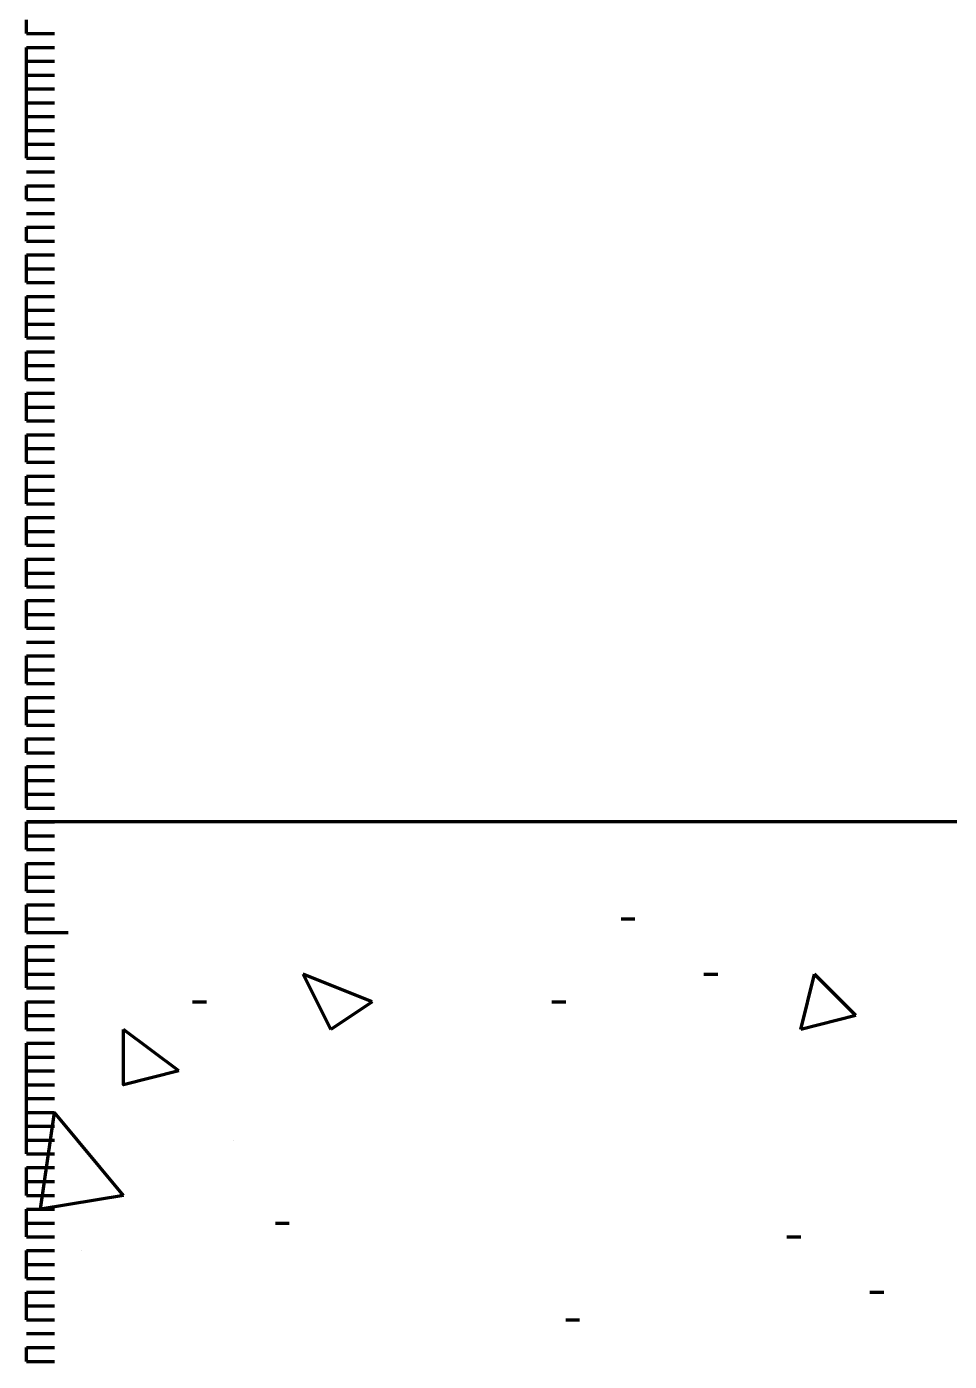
# Model space of a CAD drawing. Header units: inches. Extents: x 16 to 776, y 37 to 575.
# Drawn here: x 603.33 to 614.46, y 329.33 to 345.42 of the extents above; entities that cross this region are included whole.
import ezdxf

# ---------------------------------------------------------------- set-up
doc = ezdxf.new("R2010")
doc.units = ezdxf.units.IN
doc.header["$MEASUREMENT"] = 0
doc.layers.add('P', color=250, linetype='CONTINUOUS', lineweight=100)

msp = doc.modelspace()

# ---------------------------------------------------------------- linework, layer by layer
at = {"layer": 'P', "color": 0, "linetype": 'Continuous'}
for points in [[(603.333, 345.333), (603.333, 345.5)], [(603.333, 345.333), (603.5, 345.333)], [(603.333, 345.333), (603.5, 345.333)], [(603.5, 345.333), (603.667, 345.333)], [(603.5, 345.333), (603.667, 345.333)], [(603.333, 345.167), (603.5, 345.167)], [(603.333, 345), (603.333, 345.167)], [(603.333, 345.167), (603.5, 345.167)], [(603.333, 345.167), (603.5, 345.167)], [(603.333, 345.167), (603.333, 345.167)], [(603.333, 345.167), (603.5, 345.167)], [(603.5, 345.167), (603.667, 345.167)], [(603.5, 345.167), (603.667, 345.167)], [(603.5, 345.167), (603.667, 345.167)], [(603.5, 345.167), (603.667, 345.167)], [(603.333, 345), (603.5, 345)], [(603.333, 344.833), (603.333, 345)], [(603.333, 345), (603.5, 345)], [(603.5, 345), (603.667, 345)], [(603.5, 345), (603.667, 345)], [(603.333, 344.833), (603.5, 344.833)], [(603.333, 344.667), (603.333, 344.833)], [(603.333, 344.833), (603.5, 344.833)], [(603.333, 344.833), (603.5, 344.833)], [(603.333, 344.833), (603.5, 344.833)], [(603.5, 344.833), (603.667, 344.833)], [(603.5, 344.833), (603.667, 344.833)], [(603.5, 344.833), (603.667, 344.833)], [(603.5, 344.833), (603.667, 344.833)], [(603.333, 344.667), (603.5, 344.667)], [(603.333, 344.5), (603.333, 344.667)], [(603.333, 344.667), (603.5, 344.667)], [(603.5, 344.667), (603.667, 344.667)], [(603.5, 344.667), (603.667, 344.667)], [(603.333, 344.5), (603.5, 344.5)], [(603.333, 344.333), (603.333, 344.5)], [(603.333, 344.5), (603.5, 344.5)], [(603.5, 344.5), (603.667, 344.5)], [(603.5, 344.5), (603.667, 344.5)], [(603.333, 344.333), (603.5, 344.333)], [(603.333, 344.167), (603.333, 344.333)], [(603.333, 344.333), (603.5, 344.333)], [(603.333, 344.333), (603.5, 344.333)], [(603.333, 344.333), (603.5, 344.333)], [(603.5, 344.333), (603.667, 344.333)], [(603.5, 344.333), (603.667, 344.333)], [(603.5, 344.333), (603.667, 344.333)], [(603.5, 344.333), (603.667, 344.333)], [(603.333, 344.167), (603.5, 344.167)], [(603.333, 344), (603.333, 344.167)], [(603.333, 344.167), (603.5, 344.167)], [(603.5, 344.167), (603.667, 344.167)], [(603.5, 344.167), (603.667, 344.167)], [(603.333, 344), (603.5, 344)], [(603.333, 343.833), (603.333, 344)], [(603.333, 344), (603.5, 344)], [(603.333, 344), (603.5, 344)], [(603.333, 344), (603.333, 344)], [(603.333, 344), (603.5, 344)], [(603.5, 344), (603.667, 344)], [(603.5, 344), (603.667, 344)], [(603.5, 344), (603.667, 344)], [(603.5, 344), (603.667, 344)], [(603.333, 343.833), (603.5, 343.833)], [(603.333, 343.833), (603.5, 343.833)], [(603.333, 343.833), (603.5, 343.833)], [(603.5, 343.833), (603.667, 343.833)], [(603.5, 343.833), (603.667, 343.833)], [(603.5, 343.833), (603.667, 343.833)], [(603.333, 343.667), (603.5, 343.667)], [(603.333, 343.667), (603.5, 343.667)], [(603.333, 343.667), (603.5, 343.667)], [(603.5, 343.667), (603.667, 343.667)], [(603.5, 343.667), (603.667, 343.667)], [(603.5, 343.667), (603.667, 343.667)], [(603.333, 343.5), (603.5, 343.5)], [(603.333, 343.333), (603.333, 343.5)], [(603.333, 343.5), (603.5, 343.5)], [(603.333, 343.5), (603.5, 343.5)], [(603.333, 343.5), (603.333, 343.5)], [(603.333, 343.5), (603.5, 343.5)], [(603.5, 343.5), (603.667, 343.5)], [(603.5, 343.5), (603.667, 343.5)], [(603.5, 343.5), (603.667, 343.5)], [(603.5, 343.5), (603.667, 343.5)], [(603.333, 343.333), (603.5, 343.333)], [(603.333, 343.333), (603.5, 343.333)], [(603.333, 343.333), (603.5, 343.333)], [(603.5, 343.333), (603.667, 343.333)], [(603.5, 343.333), (603.667, 343.333)], [(603.5, 343.333), (603.667, 343.333)], [(603.333, 343.167), (603.5, 343.167)], [(603.333, 343.167), (603.5, 343.167)], [(603.333, 343.167), (603.5, 343.167)], [(603.5, 343.167), (603.667, 343.167)], [(603.5, 343.167), (603.667, 343.167)], [(603.5, 343.167), (603.667, 343.167)], [(603.333, 343), (603.5, 343)], [(603.333, 342.833), (603.333, 343)], [(603.333, 343), (603.5, 343)], [(603.333, 343), (603.5, 343)], [(603.333, 343), (603.333, 343)], [(603.333, 343), (603.5, 343)], [(603.5, 343), (603.667, 343)], [(603.5, 343), (603.667, 343)], [(603.5, 343), (603.667, 343)], [(603.5, 343), (603.667, 343)], [(603.333, 342.833), (603.5, 342.833)], [(603.333, 342.833), (603.5, 342.833)], [(603.333, 342.833), (603.5, 342.833)], [(603.5, 342.833), (603.667, 342.833)], [(603.5, 342.833), (603.667, 342.833)], [(603.5, 342.833), (603.667, 342.833)], [(603.333, 342.667), (603.5, 342.667)], [(603.333, 342.5), (603.333, 342.667)], [(603.333, 342.667), (603.5, 342.667)], [(603.333, 342.667), (603.5, 342.667)], [(603.333, 342.667), (603.5, 342.667)], [(603.333, 342.667), (603.5, 342.667)], [(603.5, 342.667), (603.667, 342.667)], [(603.5, 342.667), (603.667, 342.667)], [(603.5, 342.667), (603.667, 342.667)], [(603.5, 342.667), (603.667, 342.667)], [(603.5, 342.667), (603.667, 342.667)], [(603.333, 342.5), (603.5, 342.5)], [(603.333, 342.333), (603.333, 342.5)], [(603.333, 342.5), (603.5, 342.5)], [(603.5, 342.5), (603.667, 342.5)], [(603.5, 342.5), (603.667, 342.5)], [(603.333, 342.333), (603.5, 342.333)], [(603.333, 342.333), (603.5, 342.333)], [(603.333, 342.333), (603.5, 342.333)], [(603.5, 342.333), (603.667, 342.333)], [(603.5, 342.333), (603.667, 342.333)], [(603.5, 342.333), (603.667, 342.333)], [(603.333, 342.167), (603.5, 342.167)], [(603.333, 342), (603.333, 342.167)], [(603.333, 342.167), (603.5, 342.167)], [(603.333, 342.167), (603.5, 342.167)], [(603.333, 342.167), (603.5, 342.167)], [(603.333, 342.167), (603.5, 342.167)], [(603.5, 342.167), (603.667, 342.167)], [(603.5, 342.167), (603.667, 342.167)], [(603.5, 342.167), (603.667, 342.167)], [(603.5, 342.167), (603.667, 342.167)], [(603.5, 342.167), (603.667, 342.167)], [(603.333, 342), (603.5, 342)], [(603.333, 341.833), (603.333, 342)], [(603.333, 342), (603.5, 342)], [(603.5, 342), (603.667, 342)], [(603.5, 342), (603.667, 342)], [(603.333, 341.833), (603.5, 341.833)], [(603.333, 341.667), (603.333, 341.833)], [(603.333, 341.833), (603.5, 341.833)], [(603.333, 341.833), (603.5, 341.833)], [(603.333, 341.833), (603.333, 341.833)], [(603.333, 341.833), (603.5, 341.833)], [(603.5, 341.833), (603.667, 341.833)], [(603.5, 341.833), (603.667, 341.833)], [(603.5, 341.833), (603.667, 341.833)], [(603.5, 341.833), (603.667, 341.833)], [(603.333, 341.667), (603.5, 341.667)], [(603.333, 341.667), (603.5, 341.667)], [(603.5, 341.667), (603.667, 341.667)], [(603.5, 341.667), (603.667, 341.667)], [(603.333, 341.5), (603.5, 341.5)], [(603.333, 341.333), (603.333, 341.5)], [(603.333, 341.5), (603.5, 341.5)], [(603.5, 341.5), (603.667, 341.5)], [(603.5, 341.5), (603.667, 341.5)], [(603.333, 341.333), (603.5, 341.333)], [(603.333, 341.167), (603.333, 341.333)], [(603.333, 341.333), (603.5, 341.333)], [(603.333, 341.333), (603.5, 341.333)], [(603.333, 341.333), (603.333, 341.333)], [(603.333, 341.333), (603.5, 341.333)], [(603.5, 341.333), (603.667, 341.333)], [(603.5, 341.333), (603.667, 341.333)], [(603.5, 341.333), (603.667, 341.333)], [(603.5, 341.333), (603.667, 341.333)], [(603.333, 341.167), (603.5, 341.167)], [(603.333, 341.167), (603.5, 341.167)], [(603.5, 341.167), (603.667, 341.167)], [(603.5, 341.167), (603.667, 341.167)], [(603.333, 341), (603.5, 341)], [(603.333, 340.833), (603.333, 341)], [(603.333, 341), (603.5, 341)], [(603.333, 341), (603.5, 341)], [(603.333, 341), (603.333, 341)], [(603.333, 341), (603.5, 341)], [(603.5, 341), (603.667, 341)], [(603.5, 341), (603.667, 341)], [(603.5, 341), (603.667, 341)], [(603.5, 341), (603.667, 341)], [(603.333, 340.833), (603.5, 340.833)], [(603.333, 340.667), (603.333, 340.833)], [(603.333, 340.833), (603.5, 340.833)], [(603.5, 340.833), (603.667, 340.833)], [(603.5, 340.833), (603.667, 340.833)], [(603.333, 340.667), (603.5, 340.667)], [(603.333, 340.667), (603.5, 340.667)], [(603.5, 340.667), (603.667, 340.667)], [(603.5, 340.667), (603.667, 340.667)], [(603.333, 340.5), (603.5, 340.5)], [(603.333, 340.333), (603.333, 340.5)], [(603.333, 340.5), (603.5, 340.5)], [(603.333, 340.5), (603.5, 340.5)], [(603.333, 340.5), (603.333, 340.5)], [(603.333, 340.5), (603.5, 340.5)], [(603.5, 340.5), (603.667, 340.5)], [(603.5, 340.5), (603.667, 340.5)], [(603.5, 340.5), (603.667, 340.5)], [(603.5, 340.5), (603.667, 340.5)], [(603.333, 340.333), (603.5, 340.333)], [(603.333, 340.167), (603.333, 340.333)], [(603.333, 340.333), (603.5, 340.333)], [(603.5, 340.333), (603.667, 340.333)], [(603.5, 340.333), (603.667, 340.333)], [(603.333, 340.167), (603.5, 340.167)], [(603.333, 340.167), (603.5, 340.167)], [(603.333, 340.167), (603.5, 340.167)], [(603.5, 340.167), (603.667, 340.167)], [(603.5, 340.167), (603.667, 340.167)], [(603.5, 340.167), (603.667, 340.167)], [(603.333, 340), (603.5, 340)], [(603.333, 339.833), (603.333, 340)], [(603.333, 340), (603.5, 340)], [(603.333, 340), (603.5, 340)], [(603.333, 340), (603.5, 340)], [(603.333, 340), (603.5, 340)], [(603.5, 340), (603.667, 340)], [(603.5, 340), (603.667, 340)], [(603.5, 340), (603.667, 340)], [(603.5, 340), (603.667, 340)], [(603.5, 340), (603.667, 340)], [(603.333, 339.833), (603.5, 339.833)], [(603.333, 339.667), (603.333, 339.833)], [(603.333, 339.833), (603.5, 339.833)], [(603.5, 339.833), (603.667, 339.833)], [(603.5, 339.833), (603.667, 339.833)], [(603.333, 339.667), (603.5, 339.667)], [(603.333, 339.667), (603.5, 339.667)], [(603.333, 339.667), (603.5, 339.667)], [(603.333, 339.667), (603.333, 339.667)], [(603.333, 339.667), (603.5, 339.667)], [(603.5, 339.667), (603.667, 339.667)], [(603.5, 339.667), (603.667, 339.667)], [(603.5, 339.667), (603.667, 339.667)], [(603.5, 339.667), (603.667, 339.667)], [(603.333, 339.5), (603.5, 339.5)], [(603.333, 339.333), (603.333, 339.5)], [(603.333, 339.5), (603.5, 339.5)], [(603.5, 339.5), (603.667, 339.5)], [(603.5, 339.5), (603.667, 339.5)], [(603.333, 339.333), (603.5, 339.333)], [(603.333, 339.167), (603.333, 339.333)], [(603.333, 339.333), (603.5, 339.333)], [(603.5, 339.333), (603.667, 339.333)], [(603.5, 339.333), (603.667, 339.333)], [(603.333, 339.167), (603.5, 339.167)], [(603.333, 339.167), (603.5, 339.167)], [(603.333, 339.167), (603.5, 339.167)], [(603.333, 339.167), (603.333, 339.167)], [(603.333, 339.167), (603.5, 339.167)], [(603.5, 339.167), (603.667, 339.167)], [(603.5, 339.167), (603.667, 339.167)], [(603.5, 339.167), (603.667, 339.167)], [(603.5, 339.167), (603.667, 339.167)], [(603.333, 339), (603.5, 339)], [(603.333, 338.833), (603.333, 339)], [(603.333, 339), (603.5, 339)], [(603.5, 339), (603.667, 339)], [(603.5, 339), (603.667, 339)], [(603.333, 338.833), (603.5, 338.833)], [(603.333, 338.667), (603.333, 338.833)], [(603.333, 338.833), (603.5, 338.833)], [(603.333, 338.833), (603.5, 338.833)], [(603.333, 338.833), (603.333, 338.833)], [(603.333, 338.833), (603.5, 338.833)], [(603.5, 338.833), (603.667, 338.833)], [(603.5, 338.833), (603.667, 338.833)], [(603.5, 338.833), (603.667, 338.833)], [(603.5, 338.833), (603.667, 338.833)], [(603.333, 338.667), (603.5, 338.667)], [(603.333, 338.667), (603.5, 338.667)], [(603.5, 338.667), (603.667, 338.667)], [(603.5, 338.667), (603.667, 338.667)], [(603.333, 338.5), (603.5, 338.5)], [(603.333, 338.333), (603.333, 338.5)], [(603.333, 338.5), (603.5, 338.5)], [(603.5, 338.5), (603.667, 338.5)], [(603.5, 338.5), (603.667, 338.5)], [(603.333, 338.333), (603.5, 338.333)], [(603.333, 338.167), (603.333, 338.333)], [(603.333, 338.333), (603.5, 338.333)], [(603.333, 338.333), (603.5, 338.333)], [(603.333, 338.333), (603.333, 338.333)], [(603.333, 338.333), (603.5, 338.333)], [(603.5, 338.333), (603.667, 338.333)], [(603.5, 338.333), (603.667, 338.333)], [(603.5, 338.333), (603.667, 338.333)], [(603.5, 338.333), (603.667, 338.333)], [(603.333, 338.167), (603.5, 338.167)], [(603.333, 338.167), (603.5, 338.167)], [(603.333, 338.167), (603.5, 338.167)], [(603.5, 338.167), (603.667, 338.167)], [(603.5, 338.167), (603.667, 338.167)], [(603.5, 338.167), (603.667, 338.167)], [(603.333, 338), (603.5, 338)], [(603.333, 338), (603.5, 338)], [(603.333, 338), (603.5, 338)], [(603.333, 338), (603.5, 338)], [(603.333, 338), (603.5, 338)], [(603.333, 338), (603.5, 338)], [(603.333, 338), (603.5, 338)], [(603.5, 338), (603.667, 338)], [(603.5, 338), (603.667, 338)], [(603.5, 338), (603.667, 338)], [(603.5, 338), (603.667, 338)], [(603.5, 338), (603.667, 338)], [(603.5, 338), (603.667, 338)], [(603.5, 338), (603.667, 338)], [(603.333, 337.833), (603.5, 337.833)], [(603.333, 337.667), (603.333, 337.833)], [(603.333, 337.833), (603.5, 337.833)], [(603.5, 337.833), (603.667, 337.833)], [(603.5, 337.833), (603.667, 337.833)], [(603.333, 337.667), (603.5, 337.667)], [(603.333, 337.5), (603.333, 337.667)], [(603.333, 337.667), (603.5, 337.667)], [(603.5, 337.667), (603.667, 337.667)], [(603.5, 337.667), (603.667, 337.667)], [(603.333, 337.5), (603.5, 337.5)], [(603.333, 337.5), (603.5, 337.5)], [(603.333, 337.5), (603.5, 337.5)], [(603.333, 337.5), (603.5, 337.5)], [(603.333, 337.5), (603.5, 337.5)], [(603.333, 337.5), (603.5, 337.5)], [(603.5, 337.5), (603.667, 337.5)], [(603.5, 337.5), (603.667, 337.5)], [(603.5, 337.5), (603.667, 337.5)], [(603.5, 337.5), (603.667, 337.5)], [(603.5, 337.5), (603.667, 337.5)], [(603.5, 337.5), (603.667, 337.5)], [(603.333, 337.333), (603.5, 337.333)], [(603.333, 337.167), (603.333, 337.333)], [(603.333, 337.333), (603.5, 337.333)], [(603.5, 337.333), (603.667, 337.333)], [(603.5, 337.333), (603.667, 337.333)], [(603.333, 337.167), (603.5, 337.167)], [(603.333, 337), (603.333, 337.167)], [(603.333, 337.167), (603.5, 337.167)], [(603.5, 337.167), (603.667, 337.167)], [(603.5, 337.167), (603.667, 337.167)], [(603.333, 337), (603.5, 337)], [(603.333, 337), (603.5, 337)], [(603.333, 337), (603.5, 337)], [(603.333, 337), (603.5, 337)], [(603.333, 337), (603.5, 337)], [(603.333, 337), (603.5, 337)], [(603.5, 337), (603.667, 337)], [(603.5, 337), (603.667, 337)], [(603.5, 337), (603.667, 337)], [(603.5, 337), (603.667, 337)], [(603.5, 337), (603.667, 337)], [(603.5, 337), (603.667, 337)], [(603.333, 336.833), (603.5, 336.833)], [(603.333, 336.667), (603.333, 336.833)], [(603.333, 336.833), (603.5, 336.833)], [(603.5, 336.833), (603.667, 336.833)], [(603.5, 336.833), (603.667, 336.833)], [(603.333, 336.667), (603.5, 336.667)], [(603.333, 336.667), (603.5, 336.667)], [(603.333, 336.667), (603.5, 336.667)], [(603.333, 336.667), (603.333, 336.667)], [(603.333, 336.667), (603.5, 336.667)], [(603.5, 336.667), (603.667, 336.667)], [(603.5, 336.667), (603.667, 336.667)], [(603.5, 336.667), (603.667, 336.667)], [(603.5, 336.667), (603.667, 336.667)], [(603.333, 336.5), (603.5, 336.5)], [(603.333, 336.333), (603.333, 336.5)], [(603.333, 336.5), (603.5, 336.5)], [(603.5, 336.5), (603.667, 336.5)], [(603.5, 336.5), (603.667, 336.5)], [(603.333, 336.333), (603.5, 336.333)], [(603.333, 336.167), (603.333, 336.333)], [(603.333, 336.333), (603.5, 336.333)], [(603.5, 336.333), (603.667, 336.333)], [(603.5, 336.333), (603.667, 336.333)], [(603.333, 336.167), (603.5, 336.167)], [(603.333, 336), (603.333, 336.167)], [(603.333, 336.167), (603.5, 336.167)], [(603.333, 336.167), (603.5, 336.167)], [(603.333, 336.167), (603.333, 336.167)], [(603.333, 336.167), (603.5, 336.167)], [(603.5, 336.167), (603.667, 336.167)], [(603.5, 336.167), (603.667, 336.167)], [(603.5, 336.167), (603.667, 336.167)], [(603.5, 336.167), (603.667, 336.167)], [(603.333, 336), (603.5, 336)], [(603.333, 336), (603.5, 336)], [(603.333, 336), (603.5, 336)], [(603.5, 336), (603.667, 336)], [(603.5, 336), (603.667, 336)], [(603.5, 336), (603.667, 336)], [(685, 335.833), (603.333, 335.833)], [(603.333, 335.833), (603.5, 335.833)], [(603.333, 335.667), (603.333, 335.833)], [(603.333, 335.833), (603.5, 335.833)], [(603.333, 335.833), (603.5, 335.833)], [(603.333, 335.833), (603.5, 335.833)], [(603.333, 335.833), (603.5, 335.833)], [(603.5, 335.833), (603.667, 335.833)], [(603.5, 335.833), (603.667, 335.833)], [(603.5, 335.833), (603.667, 335.833)], [(603.5, 335.833), (603.667, 335.833)], [(603.5, 335.833), (603.667, 335.833)], [(603.333, 335.667), (603.5, 335.667)], [(603.333, 335.5), (603.333, 335.667)], [(603.333, 335.667), (603.5, 335.667)], [(603.5, 335.667), (603.667, 335.667)], [(603.5, 335.667), (603.667, 335.667)], [(603.333, 335.5), (603.5, 335.5)], [(603.333, 335.5), (603.5, 335.5)], [(603.333, 335.5), (603.5, 335.5)], [(603.5, 335.5), (603.667, 335.5)], [(603.5, 335.5), (603.667, 335.5)], [(603.5, 335.5), (603.667, 335.5)], [(603.333, 335.333), (603.5, 335.333)], [(603.333, 335.167), (603.333, 335.333)], [(603.333, 335.333), (603.5, 335.333)], [(603.333, 335.333), (603.5, 335.333)], [(603.333, 335.333), (603.5, 335.333)], [(603.333, 335.333), (603.5, 335.333)], [(603.5, 335.333), (603.667, 335.333)], [(603.5, 335.333), (603.667, 335.333)], [(603.5, 335.333), (603.667, 335.333)], [(603.5, 335.333), (603.667, 335.333)], [(603.5, 335.333), (603.667, 335.333)], [(603.333, 335.167), (603.5, 335.167)], [(603.333, 335), (603.333, 335.167)], [(603.333, 335.167), (603.5, 335.167)], [(603.5, 335.167), (603.667, 335.167)], [(603.5, 335.167), (603.667, 335.167)], [(603.333, 335), (603.5, 335)], [(603.333, 335), (603.5, 335)], [(603.333, 335), (603.5, 335)], [(603.333, 335), (603.5, 335)], [(603.333, 335), (603.5, 335)], [(603.333, 335), (603.5, 335)], [(603.5, 335), (603.667, 335)], [(603.5, 335), (603.667, 335)], [(603.5, 335), (603.667, 335)], [(603.5, 335), (603.667, 335)], [(603.5, 335), (603.667, 335)], [(603.5, 335), (603.667, 335)], [(603.333, 334.833), (603.5, 334.833)], [(603.333, 334.667), (603.333, 334.833)], [(603.333, 334.833), (603.5, 334.833)], [(603.5, 334.833), (603.667, 334.833)], [(603.5, 334.833), (603.667, 334.833)], [(603.333, 334.667), (603.5, 334.667)], [(603.333, 334.5), (603.333, 334.667)], [(603.333, 334.667), (603.5, 334.667)], [(603.5, 334.667), (603.667, 334.667)], [(603.5, 334.667), (603.667, 334.667)], [(610.5, 334.667), (610.667, 334.667)], [(603.333, 334.5), (603.5, 334.5)], [(603.333, 334.5), (603.5, 334.5)], [(603.333, 334.5), (603.5, 334.5)], [(603.333, 334.5), (603.5, 334.5)], [(603.333, 334.5), (603.5, 334.5)], [(603.333, 334.5), (603.5, 334.5)], [(603.5, 334.5), (603.667, 334.5)], [(603.5, 334.5), (603.667, 334.5)], [(603.5, 334.5), (603.667, 334.5)], [(603.5, 334.5), (603.667, 334.5)], [(603.5, 334.5), (603.667, 334.5)], [(603.5, 334.5), (603.667, 334.5)], [(603.667, 334.5), (603.833, 334.5)], [(603.333, 334.333), (603.5, 334.333)], [(603.333, 334.167), (603.333, 334.333)], [(603.333, 334.333), (603.5, 334.333)], [(603.5, 334.333), (603.667, 334.333)], [(603.5, 334.333), (603.667, 334.333)], [(603.333, 334.167), (603.5, 334.167)], [(603.333, 334), (603.333, 334.167)], [(603.333, 334.167), (603.5, 334.167)], [(603.5, 334.167), (603.667, 334.167)], [(603.5, 334.167), (603.667, 334.167)], [(603.333, 334), (603.5, 334)], [(603.333, 333.833), (603.333, 334)], [(603.333, 334), (603.5, 334)], [(603.333, 334), (603.5, 334)], [(603.333, 334), (603.333, 334)], [(603.333, 334), (603.5, 334)], [(603.5, 334), (603.667, 334)], [(603.5, 334), (603.667, 334)], [(603.5, 334), (603.667, 334)], [(603.5, 334), (603.667, 334)], [(607.5, 333.667), (606.667, 334)], [(607, 333.333), (606.667, 334)], [(611.5, 334), (611.667, 334)], [(612.667, 333.333), (612.833, 334)], [(613.333, 333.5), (612.833, 334)], [(603.333, 333.833), (603.5, 333.833)], [(603.333, 333.833), (603.5, 333.833)], [(603.5, 333.833), (603.667, 333.833)], [(603.5, 333.833), (603.667, 333.833)], [(603.333, 333.667), (603.5, 333.667)], [(603.333, 333.5), (603.333, 333.667)], [(603.333, 333.667), (603.5, 333.667)], [(603.333, 333.667), (603.5, 333.667)], [(603.333, 333.667), (603.333, 333.667)], [(603.333, 333.667), (603.5, 333.667)], [(603.5, 333.667), (603.667, 333.667)], [(603.5, 333.667), (603.667, 333.667)], [(603.5, 333.667), (603.667, 333.667)], [(603.5, 333.667), (603.667, 333.667)], [(605.333, 333.667), (605.5, 333.667)], [(607.5, 333.667), (607, 333.333)], [(609.667, 333.667), (609.833, 333.667)], [(603.333, 333.5), (603.5, 333.5)], [(603.333, 333.333), (603.333, 333.5)], [(603.333, 333.5), (603.5, 333.5)], [(603.5, 333.5), (603.667, 333.5)], [(603.5, 333.5), (603.667, 333.5)], [(613.333, 333.5), (612.667, 333.333)], [(603.333, 333.333), (603.5, 333.333)], [(603.333, 333.333), (603.5, 333.333)], [(603.5, 333.333), (603.667, 333.333)], [(603.5, 333.333), (603.667, 333.333)], [(605.167, 332.833), (604.5, 333.333)], [(605.167, 332.833), (604.5, 332.667), (604.5, 333.333)], [(603.333, 333.167), (603.5, 333.167)], [(603.333, 333), (603.333, 333.167)], [(603.333, 333.167), (603.5, 333.167)], [(603.333, 333.167), (603.5, 333.167)], [(603.333, 333.167), (603.333, 333.167)], [(603.333, 333.167), (603.5, 333.167)], [(603.5, 333.167), (603.667, 333.167)], [(603.5, 333.167), (603.667, 333.167)], [(603.5, 333.167), (603.667, 333.167)], [(603.5, 333.167), (603.667, 333.167)], [(603.333, 333), (603.5, 333)], [(603.333, 332.833), (603.333, 333)], [(603.333, 333), (603.5, 333)], [(603.5, 333), (603.667, 333)], [(603.5, 333), (603.667, 333)], [(603.333, 332.833), (603.5, 332.833)], [(603.333, 332.667), (603.333, 332.833)], [(603.333, 332.833), (603.5, 332.833)], [(603.333, 332.833), (603.5, 332.833)], [(603.333, 332.833), (603.5, 332.833)], [(603.5, 332.833), (603.667, 332.833)], [(603.5, 332.833), (603.667, 332.833)], [(603.5, 332.833), (603.667, 332.833)], [(603.5, 332.833), (603.667, 332.833)], [(603.333, 332.667), (603.5, 332.667)], [(603.333, 332.5), (603.333, 332.667)], [(603.333, 332.667), (603.5, 332.667)], [(603.5, 332.667), (603.667, 332.667)], [(603.5, 332.667), (603.667, 332.667)], [(603.333, 332.5), (603.5, 332.5)], [(603.333, 332.333), (603.333, 332.5)], [(603.333, 332.5), (603.5, 332.5)], [(603.5, 332.5), (603.667, 332.5)], [(603.5, 332.5), (603.667, 332.5)], [(603.333, 332.333), (603.5, 332.333)], [(603.333, 332.167), (603.333, 332.333)], [(603.333, 332.333), (603.5, 332.333)], [(603.333, 332.333), (603.5, 332.333)], [(603.333, 332.333), (603.5, 332.333)], [(603.5, 331.167), (603.667, 332.333)], [(603.5, 332.333), (603.667, 332.333)], [(603.5, 332.333), (603.667, 332.333)], [(603.5, 332.333), (603.667, 332.333)], [(603.5, 332.333), (603.667, 332.333)], [(604.5, 331.333), (603.667, 332.333)], [(603.333, 332.167), (603.5, 332.167)], [(603.333, 332), (603.333, 332.167)], [(603.333, 332.167), (603.5, 332.167)], [(603.5, 332.167), (603.667, 332.167)], [(603.5, 332.167), (603.667, 332.167)], [(603.333, 332), (603.5, 332)], [(603.333, 331.833), (603.333, 332)], [(603.333, 332), (603.5, 332)], [(603.333, 332), (603.5, 332)], [(603.333, 332), (603.333, 332)], [(603.333, 332), (603.5, 332)], [(603.5, 332), (603.667, 332)], [(603.5, 332), (603.667, 332)], [(603.5, 332), (603.667, 332)], [(603.5, 332), (603.667, 332)], [(605.833, 332), (605.833, 332)], [(603.333, 331.833), (603.5, 331.833)], [(603.333, 331.833), (603.5, 331.833)], [(603.5, 331.833), (603.667, 331.833)], [(603.5, 331.833), (603.667, 331.833)], [(603.333, 331.667), (603.5, 331.667)], [(603.333, 331.5), (603.333, 331.667)], [(603.333, 331.667), (603.5, 331.667)], [(603.5, 331.667), (603.667, 331.667)], [(603.5, 331.667), (603.667, 331.667)], [(603.333, 331.5), (603.5, 331.5)], [(603.333, 331.333), (603.333, 331.5)], [(603.333, 331.5), (603.5, 331.5)], [(603.333, 331.5), (603.5, 331.5)], [(603.333, 331.5), (603.333, 331.5)], [(603.333, 331.5), (603.5, 331.5)], [(603.5, 331.5), (603.667, 331.5)], [(603.5, 331.5), (603.667, 331.5)], [(603.5, 331.5), (603.667, 331.5)], [(603.5, 331.5), (603.667, 331.5)], [(603.5, 331.5), (603.667, 331.5)], [(603.333, 331.333), (603.5, 331.333)], [(603.333, 331.333), (603.5, 331.333)], [(604.5, 331.333), (603.5, 331.167)], [(603.5, 331.333), (603.667, 331.333)], [(603.5, 331.333), (603.667, 331.333)], [(603.333, 331.167), (603.5, 331.167)], [(603.333, 331), (603.333, 331.167)], [(603.333, 331.167), (603.5, 331.167)], [(603.5, 331.167), (603.667, 331.167)], [(603.5, 331.167), (603.667, 331.167)], [(603.333, 331), (603.5, 331)], [(603.333, 330.833), (603.333, 331)], [(603.333, 331), (603.5, 331)], [(603.333, 331), (603.5, 331)], [(603.333, 331), (603.333, 331)], [(603.333, 331), (603.5, 331)], [(603.5, 331), (603.667, 331)], [(603.5, 331), (603.667, 331)], [(603.5, 331), (603.667, 331)], [(603.5, 331), (603.667, 331)], [(606.333, 331), (606.5, 331)], [(603.333, 330.833), (603.5, 330.833)], [(603.333, 330.833), (603.5, 330.833)], [(603.5, 330.833), (603.667, 330.833)], [(603.5, 330.833), (603.667, 330.833)], [(612.5, 330.833), (612.667, 330.833)], [(603.333, 330.667), (603.5, 330.667)], [(603.333, 330.5), (603.333, 330.667)], [(603.333, 330.667), (603.5, 330.667)], [(603.333, 330.667), (603.5, 330.667)], [(603.333, 330.667), (603.333, 330.667)], [(603.333, 330.667), (603.5, 330.667)], [(603.5, 330.667), (603.667, 330.667)], [(603.5, 330.667), (603.667, 330.667)], [(603.5, 330.667), (603.667, 330.667)], [(603.5, 330.667), (603.667, 330.667)], [(604, 330.667), (604, 330.667)], [(603.333, 330.5), (603.5, 330.5)], [(603.333, 330.333), (603.333, 330.5)], [(603.333, 330.5), (603.5, 330.5)], [(603.5, 330.5), (603.667, 330.5)], [(603.5, 330.5), (603.667, 330.5)], [(603.333, 330.333), (603.5, 330.333)], [(603.333, 330.333), (603.5, 330.333)], [(603.333, 330.333), (603.5, 330.333)], [(603.5, 330.333), (603.667, 330.333)], [(603.5, 330.333), (603.667, 330.333)], [(603.5, 330.333), (603.667, 330.333)], [(603.333, 330.167), (603.5, 330.167)], [(603.333, 330), (603.333, 330.167)], [(603.333, 330.167), (603.5, 330.167)], [(603.333, 330.167), (603.5, 330.167)], [(603.333, 330.167), (603.5, 330.167)], [(603.333, 330.167), (603.5, 330.167)], [(603.5, 330.167), (603.667, 330.167)], [(603.5, 330.167), (603.667, 330.167)], [(603.5, 330.167), (603.667, 330.167)], [(603.5, 330.167), (603.667, 330.167)], [(603.5, 330.167), (603.667, 330.167)], [(613.5, 330.167), (613.667, 330.167)], [(603.333, 330), (603.5, 330)], [(603.333, 329.833), (603.333, 330)], [(603.333, 330), (603.5, 330)], [(603.5, 330), (603.667, 330)], [(603.5, 330), (603.667, 330)], [(603.333, 329.833), (603.5, 329.833)], [(603.333, 329.833), (603.5, 329.833)], [(603.333, 329.833), (603.5, 329.833)], [(603.333, 329.833), (603.5, 329.833)], [(603.333, 329.833), (603.333, 329.833)], [(603.333, 329.833), (603.5, 329.833)], [(603.5, 329.833), (603.667, 329.833)], [(603.5, 329.833), (603.667, 329.833)], [(603.5, 329.833), (603.667, 329.833)], [(603.5, 329.833), (603.667, 329.833)], [(603.5, 329.833), (603.667, 329.833)], [(609.833, 329.833), (610, 329.833)], [(603.333, 329.667), (603.5, 329.667)], [(603.333, 329.667), (603.5, 329.667)], [(603.333, 329.667), (603.5, 329.667)], [(603.5, 329.667), (603.667, 329.667)], [(603.5, 329.667), (603.667, 329.667)], [(603.5, 329.667), (603.667, 329.667)], [(603.333, 329.5), (603.5, 329.5)], [(603.333, 329.333), (603.333, 329.5)], [(603.333, 329.5), (603.5, 329.5)], [(603.5, 329.5), (603.667, 329.5)], [(603.5, 329.5), (603.667, 329.5)], [(603.333, 329.333), (603.5, 329.333)], [(603.333, 329.333), (603.5, 329.333)], [(603.333, 329.333), (603.5, 329.333)], [(603.333, 329.333), (603.5, 329.333)], [(603.333, 329.333), (603.333, 329.333)], [(603.333, 329.333), (603.5, 329.333)], [(603.5, 329.333), (603.667, 329.333)], [(603.5, 329.333), (603.667, 329.333)], [(603.5, 329.333), (603.667, 329.333)], [(603.5, 329.333), (603.667, 329.333)], [(603.5, 329.333), (603.667, 329.333)]]:
    msp.add_lwpolyline(points, dxfattribs=at)

doc.saveas('drawing.dxf')
